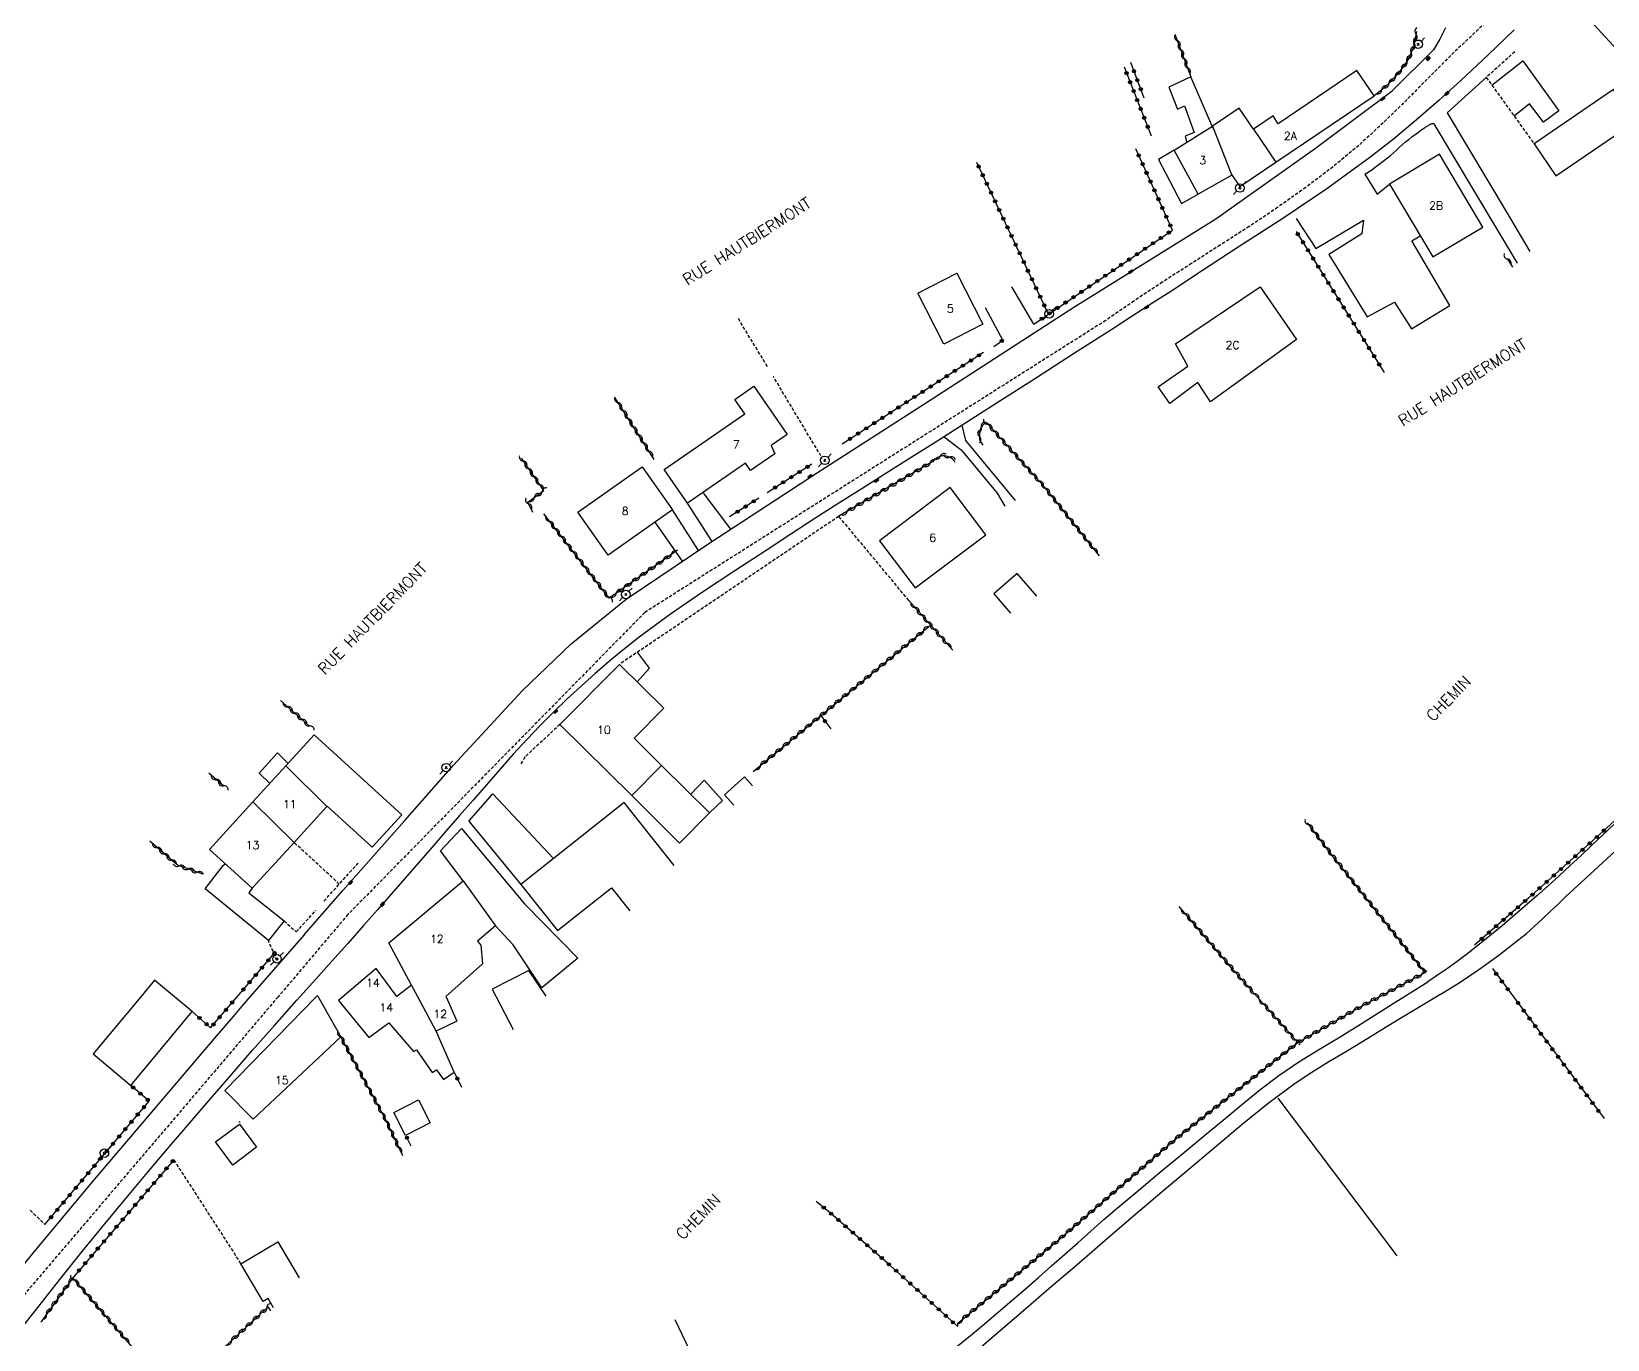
# Model space of a CAD drawing. Header units: millimetres. Extents: x 170000 to 171000, y 147000 to 147937.
# Drawn here: x 170343.7 to 170589.9, y 147117.5 to 147321.9 of the extents above; entities that cross this region are included whole.
import ezdxf
from ezdxf.enums import TextEntityAlignment as Align

# ---------------------------------------------------------------- set-up
doc = ezdxf.new("R2010")
doc.units = ezdxf.units.MM
doc.linetypes.add('DASHED', pattern=[0.75, 0.5, -0.25])
doc.layers.get('0').update_dxf_attribs({"linetype": 'CONTINUOUS'})
for name, color, linetype in [('w0001', 6, 'DASHED'), ('w0008', 7, 'CONTINUOUS'), ('w0014', 7, 'CONTINUOUS'), ('W0017', 7, 'CONTINUOUS'), ('W0071', 7, 'CONTINUOUS'), ('W0101', 7, 'CONTINUOUS'), ('W0104', 1, 'CONTINUOUS'), ('w0112', 1, 'DASHED'), ('w0310', 3, 'CONTINUOUS'), ('w0323', 7, 'CONTINUOUS'), ('W0330', 7, 'CONTINUOUS'), ('W0401', 7, 'CONTINUOUS'), ('W0473', 7, 'CONTINUOUS'), ('w0989', 7, 'CONTINUOUS'), ('w0991', 7, 'CONTINUOUS'), ('w1102', 7, 'CONTINUOUS')]:
    doc.layers.add(name, color=color, linetype=linetype)
doc.styles.get("Standard").update_dxf_attribs({"font": 'romans.shx', "width": 0.85})

# ---------------------------------------------------------------- blocks, each defined once
blk = doc.blocks.new('T401')
for p, q in [((-0.3, 0.3), (0, 0.3)), ((-0.3, -0.25), (-0.3, 0.3)), ((-0.3, 0.15), (0, 0.15)), ((-0.3, 0), (0, 0)), ((0, 0.3), (0, -0.25)), ((-0.3, -0.15), (0, -0.15)), ((-0.3, -0.25), (-0.3, -0.3)), ((-0.3, -0.3), (0, -0.3)), ((0, -0.3), (0, -0.25))]:
    blk.add_line(p, q)
blk = doc.blocks.new('T473')
for p, q in [((-0.166667, 0.166667), (0.166667, -0.166667)), ((-0.166667, -0.166667), (0.166667, 0.166667)), ((0.500001, 0.500001), (1.000002, 1.000002)), ((-1.000002, -1.000002), (-0.500001, -0.500001))]:
    blk.add_line(p, q)
blk.add_ellipse((0, 0), major_axis=(0.471405, 0.471405), ratio=1, start_param=5.4977871438, end_param=11.780972451)
blk = doc.blocks.new('t323o')
at = {"color": 0, "linetype": 'Continuous'}
for radius in [0.25, 0.15]:
    blk.add_circle((0, 0), radius, dxfattribs=at)
blk = doc.blocks.new('t310o')
at = {"color": 0, "linetype": 'Continuous'}
for centre, start, end in [((-0.5, 0.38), 216.8699, 323.1304), ((0.5, -0.37), 36.8699, 143.1303)]:
    blk.add_arc(centre, 0.625, start, end, dxfattribs=at)

msp = doc.modelspace()

# ---------------------------------------------------------------- linework, layer by layer
at = {"layer": 'w0001'}
for points in [[(170577.81, 147328.79), (170573.65, 147325.62), (170569.69, 147322.2), (170565.9, 147318.62), (170562.21, 147314.93), (170558.55, 147311.23), (170554.84, 147307.59), (170551.01, 147304.06), (170547, 147300.72), (170542.72, 147297.48), (170538.34, 147294.38), (170533.89, 147291.39), (170529.38, 147288.48), (170524.87, 147285.6), (170520.37, 147282.7), (170515.89, 147279.74), (170511.48, 147276.7), (170439.48, 147231.07), (170393.1, 147183.86), (170382.19, 147171)], [(170382.19, 147171), (170339.62, 147121.04), (170330.58, 147109.36), (170321.13, 147096.54), (170305.92, 147074.82), (170287.5, 147046.83), (170257.72, 147000)]]:
    msp.add_lwpolyline(points, dxfattribs=at)
at = {"layer": 'w0008'}
for points in [[(170575.27, 147322.14), (170571.19, 147318.15), (170567.02, 147314.25), (170563.54, 147311.12), (170560.01, 147308.04), (170556.41, 147305.05), (170552.73, 147302.16), (170546.01, 147297.29), (170539.13, 147292.65), (170532.17, 147288.13), (170525.24, 147283.6), (170522.05, 147281.5), (170518.84, 147279.43), (170515.63, 147277.36), (170512.42, 147275.3), (170506.46, 147271.47), (170500.5, 147267.65), (170494.53, 147263.84), (170488.57, 147260.03), (170484.82, 147257.64), (170481.06, 147255.26), (170477.3, 147252.89), (170473.54, 147250.51), (170469.78, 147248.13), (170466.03, 147245.74), (170462.3, 147243.32), (170458.58, 147240.88), (170453.53, 147237.56), (170448.49, 147234.22), (170443.5, 147230.8), (170438.62, 147227.23), (170436.28, 147225.39), (170433.99, 147223.5), (170431.74, 147221.55), (170429.52, 147219.56), (170427.36, 147217.55), (170425.23, 147215.49), (170423.15, 147213.4), (170421.1, 147211.27), (170418.94, 147208.93), (170416.84, 147206.55), (170414.76, 147204.15), (170412.68, 147201.76), (170410.53, 147199.32), (170408.39, 147196.87), (170406.26, 147194.41), (170404.12, 147191.96), (170401.99, 147189.5), (170399.85, 147187.05), (170397.71, 147184.6), (170395.56, 147182.16), (170393.08, 147179.36), (170390.6, 147176.57), (170388.11, 147173.78), (170385.61, 147171)], [(170564.53, 147322.41), (170563.67, 147320.65), (170562.67, 147318.97)], [(170386.25, 147180.67), (170392.32, 147187.6), (170402.01, 147198.57), (170409.62, 147207.22), (170420.34, 147218.83), (170427.98, 147226.16), (170436.55, 147233.14), (170449.65, 147241.94), (170466.31, 147252.84), (170483.49, 147263.9), (170506.5, 147278.79), (170528.68, 147292.57), (170544.26, 147303.65), (170556.24, 147312.58), (170562.67, 147318.97)], [(170386.25, 147180.67), (170377.79, 147171)], [(170377.79, 147171), (170376.47, 147169.47), (170375.16, 147167.95), (170373.85, 147166.42), (170372.54, 147164.88), (170362.99, 147153.68), (170353.45, 147142.46), (170344.03, 147131.15), (170334.78, 147119.69)], [(170358.69, 147139.82), (170361.81, 147143.54), (170364.94, 147147.26), (170368.09, 147150.96), (170371.25, 147154.64), (170374.7, 147158.62), (170378.16, 147162.59), (170381.64, 147166.54), (170385.14, 147170.48)], [(170385.61, 147171), (170385.14, 147170.48)], [(170293.3, 147050), (170297.57, 147056.7), (170301.89, 147063.36), (170306.28, 147069.98), (170310.72, 147076.56), (170314.48, 147082.04), (170318.29, 147087.48), (170322.15, 147092.89), (170326.06, 147098.26), (170330.62, 147104.37), (170335.25, 147110.43), (170339.93, 147116.45), (170344.64, 147122.45), (170348.11, 147126.82), (170351.61, 147131.18), (170355.14, 147135.51), (170358.69, 147139.82)]]:
    msp.add_lwpolyline(points, dxfattribs=at)
at = {"layer": 'w0014'}
for points in [[(170564.81, 147309.14), (170570.93, 147314.68)], [(170551.97, 147299.55), (170552.87, 147300.16), (170553.75, 147300.79), (170554.62, 147301.44), (170555.48, 147302.11), (170555.97, 147302.5), (170556.45, 147302.92), (170556.92, 147303.33), (170557.39, 147303.76), (170557.85, 147304.18), (170558.33, 147304.6), (170558.81, 147305), (170559.3, 147305.39), (170559.97, 147305.89), (170560.64, 147306.37), (170561.33, 147306.83), (170562.03, 147307.27)]]:
    msp.add_lwpolyline(points, dxfattribs=at)
at = {"layer": 'W0017'}
for points in [[(170562.03, 147307.27), (170562.11, 147307.32), (170562.19, 147307.37), (170562.27, 147307.41), (170562.36, 147307.44), (170562.45, 147307.46), (170562.54, 147307.46), (170562.63, 147307.46), (170562.72, 147307.44)], [(170562.72, 147307.44), (170572.1, 147291.76), (170575.73, 147285.66)], [(170564.81, 147309.14), (170574.2, 147293.46), (170577.75, 147287.47)], [(170551.97, 147299.55), (170553.86, 147296.42), (170555.79, 147298.01)], [(170541.25, 147292.62), (170544.28, 147287.97), (170551.77, 147292.35), (170551.46, 147290.22), (170546.33, 147287.03), (170552.32, 147277.25), (170556.6, 147279.55), (170559.23, 147275.4), (170565.24, 147279.04), (170559.28, 147289.16), (170560.61, 147289.92)], [(170500.23, 147276.14), (170496.81, 147281.98)], [(170495.42, 147273.61), (170492.69, 147278.69)], [(170497.39, 147248.59), (170489.64, 147257.92), (170489.04, 147260.33)], [(170486.23, 147258.53), (170488.91, 147256.48), (170494.51, 147249.7), (170495.72, 147247.66)], [(170449.98, 147242.16), (170446.15, 147248.15)], [(170452.91, 147244.08), (170448.59, 147249.84)], [(170445.39, 147239.08), (170441.08, 147245.2)], [(170447.88, 147240.76), (170443.81, 147247.13)]]:
    msp.add_lwpolyline(points, dxfattribs=at)
at = {"layer": 'W0071'}
for points in [[(170590.86, 147197.94), (170589.15, 147196.34), (170587.44, 147194.73), (170585.74, 147193.11), (170584.03, 147191.51), (170582.31, 147189.91), (170580.58, 147188.33), (170578.82, 147186.76), (170576.13, 147184.42), (170573.41, 147182.11), (170570.66, 147179.84), (170567.85, 147177.64), (170566.36, 147176.52), (170564.86, 147175.43), (170563.33, 147174.37), (170561.78, 147173.34)], [(170563.7, 147171.34), (170566.84, 147173.3), (170569.9, 147175.36), (170572.9, 147177.52), (170575.82, 147179.78), (170577.13, 147180.87), (170578.41, 147181.99), (170579.66, 147183.14), (170580.9, 147184.31), (170582.13, 147185.48), (170583.35, 147186.66), (170584.58, 147187.83), (170585.83, 147188.99), (170587.13, 147190.18), (170588.43, 147191.36), (170589.73, 147192.55), (170591.03, 147193.73)], [(170558.06, 147171), (170561.78, 147173.34)], [(170563.7, 147171.34), (170563.14, 147171)], [(170488.18, 147116.3), (170490.36, 147118.09), (170492.53, 147119.89), (170494.68, 147121.71), (170496.83, 147123.54), (170498.9, 147125.32), (170500.96, 147127.13), (170503.01, 147128.94), (170505.05, 147130.75), (170507.1, 147132.57), (170509.15, 147134.38), (170511.2, 147136.18), (170513.28, 147137.96), (170516.68, 147140.84), (170520.1, 147143.7), (170523.53, 147146.54), (170526.97, 147149.36), (170529.82, 147151.74), (170532.67, 147154.12), (170535.55, 147156.47), (170538.52, 147158.7), (170541.65, 147160.82), (170544.85, 147162.82), (170548.08, 147164.77), (170551.29, 147166.74), (170552.98, 147167.81), (170554.67, 147168.87), (170556.37, 147169.94), (170558.06, 147171)], [(170563.14, 147171), (170560.29, 147169.28), (170557.44, 147167.56), (170554.6, 147165.83), (170551.77, 147164.09), (170549.07, 147162.47), (170546.35, 147160.86), (170543.66, 147159.2), (170541.05, 147157.44), (170536.86, 147154.31), (170532.8, 147151.03), (170528.8, 147147.67), (170524.8, 147144.32), (170520.31, 147140.55), (170515.84, 147136.74), (170511.39, 147132.91), (170506.95, 147129.09), (170502.61, 147125.36), (170498.28, 147121.63), (170493.96, 147117.9), (170489.64, 147114.15)]]:
    msp.add_lwpolyline(points, dxfattribs=at)
at = {"layer": 'W0101'}
for points in [[(170590.58, 147332.61), (170601.79, 147320.39), (170595.43, 147314.56), (170584.22, 147326.77)], [(170550.72, 147315.76), (170538.43, 147307.45), (170537.61, 147308.66), (170534.54, 147306.59)], [(170553.39, 147311.81), (170550.72, 147315.76)], [(170538.03, 147301.42), (170553.39, 147311.81)], [(170531.2, 147299.41), (170525.9, 147296.42), (170522.15, 147303.3), (170528.14, 147307.04)], [(170528.14, 147307.04), (170531.13, 147299.51)], [(170534.54, 147306.59), (170538.03, 147301.42)], [(170426.22, 147213.57), (170435.53, 147222.96)], [(170435.53, 147222.96), (170442.46, 147216.1), (170437.79, 147211.4), (170442.08, 147207.15)], [(170437.43, 147202.46), (170426.22, 147213.57)], [(170383.38, 147207.09), (170378.24, 147201.45)], [(170389.82, 147200.77), (170383.38, 147207.09)], [(170442.08, 147207.15), (170437.43, 147202.46)], [(170378.24, 147201.45), (170371.49, 147194.05), (170378.16, 147187.97), (170384.69, 147195.13)], [(170384.69, 147195.13), (170389.82, 147200.77)], [(170403.03, 147172.84), (170399.5, 147179.43), (170411.1, 147189.11)], [(170411.1, 147189.11), (170416.14, 147182.1)], [(170416.14, 147182.1), (170413.32, 147179.71), (170413.85, 147179.05), (170414.1, 147176.18), (170408.4, 147171.06), (170408.43, 147171)], [(170403.03, 147172.84), (170400.72, 147171.06), (170397.5, 147175.41), (170392.29, 147171)], [(170404.01, 147171), (170403.03, 147172.84)], [(170373.88, 147156.37), (170388.15, 147171)], [(170388.15, 147171), (170388.34, 147171.19)], [(170388.34, 147171.19), (170388.45, 147171)], [(170388.45, 147171), (170391.99, 147164.76)], [(170392.29, 147171), (170391.61, 147170.42), (170396.39, 147164.63), (170399.51, 147166.94), (170403.37, 147162.44), (170403.83, 147162.72), (170406.25, 147159.2), (170406.92, 147159.58), (170408.05, 147158.09), (170409.72, 147159.25), (170406.89, 147165.63)], [(170408.43, 147171), (170410.09, 147167.22), (170406.89, 147165.63)], [(170373.88, 147156.37), (170378.28, 147151.89), (170391.99, 147164.76)]]:
    msp.add_lwpolyline(points, dxfattribs=at)
for points in [[(170555.79, 147298.01), (170562.56, 147286.63), (170570.39, 147291.29), (170563.61, 147302.67), (170555.79, 147298.01)], [(170492.26, 147276.11), (170486.17, 147273.02), (170482.13, 147280.99), (170488.23, 147284.08), (170492.26, 147276.11)], [(170535.58, 147281.98), (170541.27, 147273.7), (170527.82, 147264), (170525.88, 147266.98), (170521.48, 147263.74), (170519.67, 147266.33), (170524.32, 147269.56), (170522.38, 147273.06), (170535.58, 147281.98)], [(170442.51, 147253.4), (170455.08, 147262.12), (170453.52, 147264.37), (170456.49, 147266.43), (170461.72, 147258.88), (170459.21, 147257.14), (170459.77, 147255.86), (170456, 147253.25), (170455.19, 147254.42), (170446.15, 147248.15), (170442.51, 147253.4)], [(170443.81, 147247.13), (170433.77, 147240.02), (170429.03, 147246.72), (170439.07, 147253.83), (170443.81, 147247.13)], [(170487.17, 147250.58), (170476.15, 147242.28), (170481.71, 147234.9), (170492.73, 147243.19), (170487.17, 147250.58)]]:
    msp.add_lwpolyline(points, close=True, dxfattribs=at)
at = {"layer": 'W0104'}
for points in [[(170571.79, 147313.49), (170576.62, 147317.25), (170582.26, 147309.47), (170579.86, 147307.7), (170577.66, 147310.53), (170575.28, 147308.63)], [(170528.27, 147306.72), (170524.78, 147314.78), (170521.34, 147313.18), (170522.71, 147309.74), (170523.77, 147310.22), (170525.31, 147306.05), (170523.87, 147305.5), (170524.13, 147304.53)], [(170534.54, 147306.59), (170532.33, 147309.87), (170528.14, 147307.04)], [(170522.15, 147303.3), (170519.72, 147301.83), (170523.32, 147294.98), (170525.9, 147296.42)], [(170531.13, 147299.51), (170532.41, 147297.62)], [(170532.41, 147297.62), (170538.03, 147301.42)], [(170497.64, 147237.16), (170493.98, 147233.96), (170496.61, 147230.96)], [(170500.74, 147233.62), (170497.64, 147237.16)], [(170438.27, 147220.25), (170440.21, 147222.38), (170438.36, 147224.87)], [(170401.5, 147199.45), (170387.81, 147211.94), (170383.38, 147207.09)], [(170383.75, 147207.49), (170382.09, 147209.14), (170379.22, 147205.96), (170380.88, 147204.34)], [(170442.08, 147207.15), (170449.57, 147199.73), (170444.92, 147195.04), (170437.43, 147202.46)], [(170449.57, 147199.73), (170451.63, 147201.7), (170448.76, 147204.85), (170446.64, 147202.64)], [(170456.31, 147203.96), (170455.07, 147205.36), (170451.93, 147202.59)], [(170411.98, 147198.47), (170415.74, 147202.71)], [(170425.23, 147192.64), (170415.74, 147202.71)], [(170444.08, 147191.51), (170436.26, 147201.38), (170420.1, 147188.57), (170425.83, 147181.35)], [(170451.93, 147202.59), (170453.37, 147200.97)], [(170389.82, 147200.77), (170389.86, 147200.8), (170396.89, 147194.39)], [(170396.89, 147194.39), (170401.5, 147199.45)], [(170411.98, 147198.47), (170420.1, 147188.57)], [(170410.82, 147197.29), (170407.54, 147193.81)], [(170410.82, 147197.29), (170420.71, 147185.53), (170429.01, 147177.03), (170423.38, 147172.39), (170418.94, 147179.15), (170416.14, 147182.1)], [(170411.1, 147189.11), (170407.54, 147193.81)], [(170378.16, 147187.97), (170377.6, 147187.27), (170383.13, 147182.86), (170380.68, 147179.78), (170370.79, 147187.9), (170373.62, 147191.51), (170373.95, 147191.81)], [(170425.83, 147181.35), (170434.26, 147188.04), (170437.12, 147184.43)], [(170424.06, 147171.13), (170421.37, 147175.14), (170415.64, 147172.19), (170416.26, 147171)], [(170366.01, 147171), (170362.89, 147173.6), (170360.73, 147171)], [(170360.73, 147171), (170353.29, 147162.07), (170359.18, 147157.16)], [(170359.18, 147157.16), (170368.78, 147168.69), (170366.01, 147171)], [(170416.26, 147171), (170418.92, 147165.9)], [(170381.5, 147122.41), (170380.64, 147123.86), (170379.87, 147123.4), (170376.38, 147129.29), (170382.17, 147132.71)], [(170382.17, 147132.71), (170385.49, 147127.1)], [(170444.18, 147120.58), (170448.22, 147112.08), (170438.03, 147107.24)]]:
    msp.add_lwpolyline(points, dxfattribs=at)
for points in [[(170590.81, 147312.78), (170578.39, 147304.31), (170581.8, 147299.32), (170594.21, 147307.79), (170590.81, 147312.78)], [(170402.08, 147149.34), (170400.25, 147152.94), (170404.12, 147154.91), (170405.95, 147151.3), (170402.08, 147149.34)], [(170376.17, 147151.09), (170378.84, 147147.49), (170375.11, 147144.72), (170372.43, 147148.32), (170376.17, 147151.09)], [(170376.17, 147151.53), (170376.19, 147151.37), (170376.17, 147151.53), (170376.17, 147151.53)]]:
    msp.add_lwpolyline(points, close=True, dxfattribs=at)
at = {"layer": 'w0112'}
for points in [[(170575.39, 147318.7), (170570.93, 147314.68), (170578.39, 147304.31)], [(170458.63, 147269.51), (170454.01, 147277.12)], [(170467, 147255.52), (170459.56, 147267.92)], [(170469.79, 147246.09), (170435.53, 147222.96)], [(170480.71, 147232.95), (170469.79, 147246.09)], [(170426.22, 147213.57), (170420.76, 147208.49), (170420.05, 147207.28)], [(170391.75, 147188.62), (170384.69, 147195.13)], [(170389.36, 147185.96), (170394.71, 147191.91)], [(170383.13, 147182.86), (170385.02, 147181.14), (170388.1, 147184.52)], [(170382.01, 147176.7), (170380.68, 147179.78)], [(170365.9, 147145.51), (170376.38, 147129.29)], [(170343.46, 147137.64), (170345.77, 147135.42)]]:
    msp.add_lwpolyline(points, dxfattribs=at)
at = {"layer": 'w0310'}
for points in [[(170560, 147321.88), (170559.89, 147321.01), (170559.72, 147320.15), (170559.48, 147319.3), (170559.15, 147318.46), (170558.76, 147317.64), (170558.3, 147316.86), (170557.78, 147316.12), (170556.81, 147314.92), (170555.75, 147313.79), (170554.61, 147312.75), (170553.39, 147311.81)], [(170522.28, 147321.46), (170524.78, 147314.78)], [(170574.17, 147286.4), (170575, 147285.01)], [(170440.95, 147254.99), (170434.82, 147264.65)], [(170492.92, 147260.75), (170492.65, 147260.6), (170492.41, 147260.42), (170492.19, 147260.21), (170492.01, 147259.96), (170491.93, 147259.79), (170491.88, 147259.59), (170491.84, 147259.4), (170491.81, 147259.21), (170491.78, 147259.03), (170491.75, 147258.86), (170491.74, 147258.68), (170491.74, 147258.5), (170491.75, 147258.33), (170491.78, 147258.16), (170491.83, 147257.99), (170491.89, 147257.82), (170491.97, 147257.66), (170492.06, 147257.5), (170492.17, 147257.35), (170492.29, 147257.22)], [(170510.49, 147239.9), (170502.08, 147250.48), (170492.85, 147260.75)], [(170422.01, 147246.7), (170421.22, 147248.29), (170423.7, 147250.11), (170420.2, 147255.16)], [(170487.98, 147254.52), (170487.83, 147254.72), (170487.66, 147254.9), (170487.47, 147255.07), (170487.27, 147255.22), (170487.15, 147255.3), (170487.02, 147255.36), (170486.88, 147255.41), (170486.74, 147255.45), (170486.55, 147255.5), (170486.36, 147255.54), (170486.16, 147255.56), (170485.96, 147255.55), (170485.7, 147255.5), (170485.46, 147255.4), (170485.22, 147255.28), (170485, 147255.15), (170484.84, 147255.03), (170484.7, 147254.9), (170484.56, 147254.75), (170484.45, 147254.59)], [(170484.45, 147254.64), (170469.79, 147246.09)], [(170444.59, 147240.81), (170433.92, 147233.32), (170423.7, 147246.5)], [(170487.6, 147225.16), (170480.71, 147232.95)], [(170456.4, 147206.22), (170483.89, 147228.92)], [(170382.59, 147217.33), (170387.11, 147213.28)], [(170373.72, 147203.9), (170371.37, 147205.93)], [(170554.2, 147171), (170561.38, 147174.79), (170547.07, 147192.85), (170543.02, 147198.17)], [(170370.47, 147190.17), (170366.46, 147191.59), (170362.17, 147195.32)], [(170535.14, 147171), (170531.41, 147175.22), (170522.96, 147185.11)], [(170488.36, 147119.48), (170488.36, 147120.01), (170503.99, 147132.92), (170522.61, 147148.96), (170534.74, 147158.55), (170541.47, 147163.84), (170551.44, 147169.54), (170554.2, 147171)], [(170541.47, 147163.84), (170535.14, 147171)], [(170401.69, 147146.13), (170399.07, 147151.66), (170391.99, 147164.76)], [(170381.07, 147121.91), (170380.64, 147122.58), (170365.79, 147108.88), (170350.12, 147127.1), (170345.13, 147120.18)]]:
    msp.add_lwpolyline(points, dxfattribs=at)
at = {"layer": 'w0323'}
for points in [[(170517.47, 147311.44), (170515.4, 147316.99)], [(170514.35, 147316.31), (170518.59, 147305.57)], [(170500.23, 147276.14), (170521.9, 147290.8), (170516.16, 147303.52)], [(170502.53, 147277.69), (170491.34, 147301.37)], [(170541.25, 147290.6), (170554.99, 147268.56)], [(170494.01, 147272.65), (170495.42, 147273.61)], [(170470.29, 147257.4), (170492.41, 147271.73)], [(170465.58, 147254.26), (170458.58, 147249.78)], [(170457.29, 147248.95), (170452.71, 147245.99)], [(170613.09, 147219.34), (170600.45, 147207.15), (170589.14, 147196.83), (170577.56, 147186.46), (170569.09, 147179.08)], [(170466.98, 147214.95), (170468.53, 147212.88)], [(170375.79, 147171), (170381.65, 147177.85)], [(170571.87, 147175.41), (170575.16, 147171)], [(170368.78, 147168.69), (170371.66, 147166.17), (170375.79, 147171)], [(170575.16, 147171), (170589.32, 147151.99)], [(170409.72, 147159.25), (170410.84, 147156.86)], [(170345.77, 147135.42), (170362.04, 147154.72), (170359.18, 147157.16)], [(170402.98, 147147.64), (170402.21, 147149.24)], [(170365.9, 147145.51), (170350.12, 147127.1)], [(170488.36, 147119.48), (170477.86, 147128.98), (170468.51, 147137.18), (170466.26, 147139.01)]]:
    msp.add_lwpolyline(points, dxfattribs=at)
at = {"layer": 'W0330'}
msp.add_lwpolyline([(170556.99, 147130.55), (170538.4, 147155.19)], dxfattribs=at)
at = {"layer": 'w1102'}
for points in [[(170384.69, 147195.13), (170378.24, 147201.45)], [(170406.89, 147165.63), (170404.01, 147171)]]:
    msp.add_lwpolyline(points, dxfattribs=at)

# ---------------------------------------------------------------- block references
at = {"layer": 'w0310'}
for p, rotation in [((170559.94, 147321.45), 262.6021155720993), ((170522.68, 147320.4), 290.5019631219137), ((170523.21, 147318.99), 290.5019631219137), ((170559.19, 147318.56), 248.7069992331114), ((170559.67, 147319.98), 253.9492523387894), ((170523.73, 147317.59), 290.5019631219137), ((170524.26, 147316.18), 290.5019631219137), ((170557.67, 147315.98), 231.0388663909647), ((170558.51, 147317.22), 239.7290801297229), ((170555.69, 147313.73), 222.2712738152705), ((170556.72, 147314.82), 226.6550702257248), ((170554.58, 147312.73), 217.8874771640567), ((170574.24, 147286.3), 300.7426195952042), ((170435.32, 147263.86), 122.404855974241), ((170436.13, 147262.59), 122.404855974241), ((170436.93, 147261.33), 122.404855974241), ((170437.73, 147260.06), 122.404855974241), ((170492.05, 147260.02), 233.608273378553), ((170493.06, 147260.51), 131.9638704698301), ((170494.07, 147259.39), 131.9638704698301), ((170438.54, 147258.79), 122.404855974241), ((170439.34, 147257.53), 122.404855974241), ((170491.74, 147258.57), 270.0503578451104), ((170495.07, 147258.28), 131.9638704698301), ((170496.07, 147257.16), 131.9638704698301), ((170420.48, 147254.75), 124.7544817481336), ((170440.15, 147256.26), 122.404855974241), ((170484.04, 147254.41), 210.2625679669507), ((170485.63, 147255.47), 200.4297972850351), ((170487.09, 147255.33), 155.0794209656379), ((170497.07, 147256.04), 131.9638704698301), ((170498.08, 147254.93), 131.9638704698301), ((170421.34, 147253.52), 124.7544817481336), ((170422.19, 147252.29), 124.7544817481336), ((170480.16, 147252.14), 210.2625679669507), ((170481.45, 147252.9), 210.2625679669507), ((170482.75, 147253.65), 210.2625679669507), ((170499.08, 147253.81), 131.9638704698301), ((170500.08, 147252.7), 131.9638704698301), ((170423.05, 147251.06), 124.7544817481336), ((170423.42, 147249.91), 36.30448241351749), ((170476.27, 147249.87), 210.2625679669507), ((170477.57, 147250.63), 210.2625679669507), ((170478.86, 147251.38), 210.2625679669507), ((170501.09, 147251.58), 131.9638704698301), ((170502.09, 147250.47), 128.4950230017419), ((170503.02, 147249.29), 128.4950230017419), ((170421.35, 147248.04), 116.2001414973876), ((170422.21, 147249.02), 36.30448241351749), ((170472.38, 147247.6), 210.2625679669507), ((170473.68, 147248.36), 210.2625679669507), ((170474.97, 147249.12), 210.2625679669507), ((170503.96, 147248.12), 128.4950230017419), ((170504.89, 147246.94), 128.4950230017419), ((170424.62, 147245.31), 127.7911415368432), ((170471.09, 147246.85), 210.2625679669507), ((170505.82, 147245.77), 128.4950230017419), ((170506.76, 147244.6), 128.4950230017419), ((170425.54, 147244.13), 127.7911415368432), ((170426.46, 147242.94), 127.7911415368432), ((170427.38, 147241.76), 127.7911415368432), ((170507.69, 147243.42), 128.4950230017419), ((170508.62, 147242.25), 128.4950230017419), ((170428.3, 147240.57), 127.7911415368432), ((170429.22, 147239.38), 127.7911415368432), ((170443.6, 147240.11), 215.0466569540972), ((170509.56, 147241.08), 128.4950230017419), ((170430.14, 147238.2), 127.7911415368432), ((170431.06, 147237.01), 127.7911415368432), ((170439.92, 147237.53), 215.0466569540972), ((170441.15, 147238.39), 215.0466569540972), ((170442.37, 147239.25), 215.0466569540972), ((170431.98, 147235.83), 127.7911415368432), ((170432.89, 147234.64), 127.7911415368432), ((170436.23, 147234.94), 215.0466569540972), ((170437.46, 147235.81), 215.0466569540972), ((170438.69, 147236.67), 215.0466569540972), ((170433.81, 147233.46), 127.7911415368432), ((170435.01, 147234.08), 215.0466569540972), ((170481.71, 147231.83), 131.4927103429901), ((170482.7, 147230.7), 131.4927103429901), ((170483.7, 147229.58), 131.4927103429901), ((170481.85, 147227.23), 39.54608160023897), ((170483, 147228.18), 39.54608160023897), ((170484.69, 147228.46), 131.4927103429901), ((170485.68, 147227.33), 131.4927103429901), ((170479.53, 147225.32), 39.54608160023897), ((170480.69, 147226.27), 39.54608160023897), ((170486.68, 147226.21), 131.4927103429901), ((170476.06, 147222.45), 39.54608160023897), ((170477.22, 147223.41), 39.54608160023897), ((170478.38, 147224.36), 39.54608160023897), ((170473.75, 147220.54), 39.54608160023897), ((170474.91, 147221.5), 39.54608160023897), ((170470.28, 147217.68), 39.54608160023897), ((170471.44, 147218.63), 39.54608160023897), ((170472.59, 147219.59), 39.54608160023897), ((170383.71, 147216.33), 318.1428694655671), ((170384.82, 147215.33), 318.1428694655671), ((170466.81, 147214.81), 39.54608160023897), ((170467.97, 147215.77), 39.54608160023897), ((170469.12, 147216.72), 39.54608160023897), ((170385.94, 147214.33), 318.1428694655671), ((170387.06, 147213.33), 318.1428694655671), ((170464.5, 147212.9), 39.54608160023897), ((170465.65, 147213.86), 39.54608160023897), ((170461.03, 147210.04), 39.54608160023897), ((170462.18, 147210.99), 39.54608160023897), ((170463.34, 147211.95), 39.54608160023897), ((170458.71, 147208.13), 39.54608160023897), ((170459.87, 147209.08), 39.54608160023897), ((170372.5, 147204.95), 139.1474628268136), ((170457.56, 147207.17), 39.54608160023897), ((170373.64, 147203.97), 139.1474628268136), ((170543.23, 147197.9), 127.3210371361243), ((170544.13, 147196.7), 127.3210371361243), ((170545.04, 147195.51), 127.3210371361243), ((170363.3, 147194.34), 138.9405170180872), ((170364.43, 147193.35), 138.9405170180872), ((170545.95, 147194.32), 127.3210371361243), ((170546.86, 147193.13), 127.3210371361243), ((170365.56, 147192.36), 138.9405170180872), ((170366.75, 147191.48), 160.5976616902331), ((170368.17, 147190.98), 160.5976616902331), ((170369.58, 147190.49), 160.5976616902331), ((170547.79, 147191.95), 128.3756841394047), ((170548.72, 147190.77), 128.3756841394047), ((170549.65, 147189.59), 128.3756841394047), ((170550.58, 147188.42), 128.3756841394047), ((170551.51, 147187.24), 128.3756841394047), ((170552.45, 147186.07), 128.3756841394047), ((170523.94, 147183.97), 130.483320600835), ((170524.91, 147182.83), 130.483320600835), ((170553.38, 147184.89), 128.3756841394047), ((170554.31, 147183.71), 128.3756841394047), ((170525.89, 147181.69), 130.483320600835), ((170526.86, 147180.55), 130.483320600835), ((170555.24, 147182.54), 128.3756841394047), ((170556.17, 147181.36), 128.3756841394047), ((170527.83, 147179.41), 130.483320600835), ((170528.81, 147178.27), 130.483320600835), ((170557.1, 147180.19), 128.3756841394047), ((170558.03, 147179.01), 128.3756841394047), ((170558.96, 147177.83), 128.3756841394047), ((170529.78, 147177.13), 130.483320600835), ((170530.75, 147175.99), 130.483320600835), ((170559.89, 147176.66), 128.3756841394047), ((170560.83, 147175.48), 128.3756841394047), ((170531.74, 147174.85), 131.4992077014693), ((170532.73, 147173.73), 131.4992077014693), ((170558.18, 147173.1), 27.83041671914587), ((170559.51, 147173.8), 27.83041671914587), ((170560.83, 147174.5), 27.83041671914587), ((170533.72, 147172.6), 131.4992077014693), ((170534.72, 147171.48), 131.4992077014693), ((170554.19, 147170.99), 27.83041671931434), ((170555.53, 147171.7), 27.83041671914587), ((170556.85, 147172.4), 27.83041671914587), ((170536.14, 147169.88), 131.4992077014972), ((170537.13, 147168.75), 131.4992077014972), ((170550.23, 147168.85), 29.77611365103588), ((170551.53, 147169.59), 27.83041671931434), ((170552.86, 147170.29), 27.83041671931434), ((170538.12, 147167.63), 131.4992077014972), ((170539.12, 147166.51), 131.4992077014972), ((170545.02, 147165.87), 29.77611365103588), ((170546.32, 147166.62), 29.77611365103588), ((170547.63, 147167.36), 29.77611365103588), ((170548.93, 147168.11), 29.77611365103588), ((170392, 147164.75), 118.381246334396), ((170392.71, 147163.43), 118.381246334396), ((170540.11, 147165.38), 131.4992077014972), ((170541.15, 147163.59), 38.18564616619675), ((170541.11, 147164.26), 131.4992077014972), ((170542.42, 147164.38), 29.77611365103588), ((170543.72, 147165.13), 29.77611365103588), ((170393.42, 147162.11), 118.381246334396), ((170394.14, 147160.79), 118.381246334396), ((170537.61, 147160.81), 38.18564616619675), ((170538.79, 147161.73), 38.18564616619675), ((170539.97, 147162.66), 38.18564616619675), ((170394.85, 147159.47), 118.381246334396), ((170395.56, 147158.15), 118.381246334396), ((170535.26, 147158.95), 38.18564616619675), ((170536.43, 147159.88), 38.18564616619675), ((170396.28, 147156.83), 118.381246334396), ((170531.72, 147156.16), 38.30946968293574), ((170532.9, 147157.09), 38.30946968293574), ((170534.08, 147158.02), 38.30946968293574), ((170396.99, 147155.51), 118.381246334396), ((170397.7, 147154.19), 118.381246334396), ((170528.19, 147153.37), 38.30946968293574), ((170529.37, 147154.3), 38.30946968293574), ((170530.55, 147155.23), 38.30946968293574), ((170398.41, 147152.87), 118.381246334396), ((170399.12, 147151.55), 115.3925387333986), ((170525.84, 147151.51), 38.30946968293574), ((170527.02, 147152.44), 38.30946968293574), ((170399.77, 147150.19), 115.3925387333986), ((170400.41, 147148.84), 115.3925387333986), ((170522.32, 147148.71), 40.75438891430743), ((170523.48, 147149.65), 38.30946968293574), ((170524.66, 147150.58), 38.30946968293574), ((170401.05, 147147.48), 115.3925387333986), ((170520.05, 147146.75), 40.75438891430743), ((170521.18, 147147.73), 40.75438891430743), ((170516.64, 147143.81), 40.75438891430743), ((170517.77, 147144.79), 40.75438891430743), ((170518.91, 147145.77), 40.75438891430743), ((170514.36, 147141.86), 40.75438891430743), ((170515.5, 147142.84), 40.75438891430743), ((170510.96, 147138.92), 40.75438891430743), ((170512.09, 147139.9), 40.75438891430743), ((170513.23, 147140.88), 40.75438891430743), ((170508.68, 147136.96), 40.75438891430743), ((170509.82, 147137.94), 40.75438891430743), ((170505.27, 147134.02), 40.75438891430743), ((170506.41, 147135), 40.75438891430743), ((170507.55, 147135.98), 40.75438891430743), ((170501.83, 147131.13), 39.55011323495065), ((170502.98, 147132.08), 39.55011323495065), ((170504.14, 147133.04), 40.75438891430743), ((170499.51, 147129.22), 39.55011323495065), ((170500.67, 147130.17), 39.55011323495065), ((170349.52, 147126.26), 234.201252392582), ((170350.42, 147126.75), 130.7011130058149), ((170496.04, 147126.35), 39.55011323495065), ((170497.2, 147127.31), 39.55011323495065), ((170498.36, 147128.26), 39.55011323495065), ((170347.76, 147123.83), 234.201252392582), ((170348.64, 147125.05), 234.201252392582), ((170351.4, 147125.62), 130.7011130058149), ((170352.38, 147124.48), 130.7011130058149), ((170493.73, 147124.44), 39.55011323495065), ((170494.89, 147125.4), 39.55011323495065), ((170346.01, 147121.4), 234.201252392582), ((170346.88, 147122.62), 234.201252392582), ((170353.36, 147123.34), 130.7011130058149), ((170354.34, 147122.2), 130.7011130058149), ((170379.34, 147121.38), 222.6763795557984), ((170380.45, 147122.39), 222.6763795557984), ((170490.26, 147121.58), 39.55011323495065), ((170491.42, 147122.53), 39.55011323495065), ((170492.57, 147123.49), 39.55011323495065), ((170355.32, 147121.07), 130.7011130058149), ((170356.29, 147119.93), 130.7011130058149), ((170357.27, 147118.79), 130.7011130058149), ((170377.14, 147119.34), 222.6763795557984), ((170378.24, 147120.36), 222.6763795557984), ((170489.1, 147120.62), 39.55011323495065), ((170358.25, 147117.65), 130.7011130058149), ((170374.93, 147117.31), 222.6763795557984), ((170376.04, 147118.33), 222.6763795557984)]:
    msp.add_blockref('t310o', p, dxfattribs=dict(at, rotation=rotation))
at = {"layer": 'w0323'}
for p, rotation in [((170514.73, 147315.34), 291.5219637619188), ((170515.29, 147313.94), 291.5219637619188), ((170515.9, 147315.65), 110.5059128128862), ((170516.42, 147314.25), 110.5059128128862), ((170515.84, 147312.55), 291.5219637619188), ((170516.95, 147312.84), 110.5059128128862), ((170516.39, 147311.15), 291.5219637619188), ((170516.94, 147309.76), 291.5219637619188), ((170517.49, 147308.36), 291.5219637619188), ((170518.04, 147306.97), 291.5219637619188), ((170516.62, 147302.5), 114.2892861828225), ((170491.63, 147300.75), 115.2987256805797), ((170492.27, 147299.39), 115.2987256805797), ((170517.24, 147301.13), 114.2892861828225), ((170517.86, 147299.76), 114.2892861828225), ((170492.91, 147298.04), 115.2987256805797), ((170493.56, 147296.68), 115.2987256805797), ((170518.47, 147298.4), 114.2892861828225), ((170519.09, 147297.03), 114.2892861828225), ((170494.2, 147295.32), 115.2987256805797), ((170519.71, 147295.66), 114.2892861828225), ((170520.32, 147294.29), 114.2892861828225), ((170494.84, 147293.97), 115.2987256805797), ((170495.48, 147292.61), 115.2987256805797), ((170520.94, 147292.93), 114.2892861828225), ((170496.12, 147291.25), 115.2987256805797), ((170496.76, 147289.9), 115.2987256805797), ((170520.1, 147289.59), 34.08933545025135), ((170521.35, 147290.43), 34.08933545025135), ((170521.56, 147291.56), 114.2892861828225), ((170541.5, 147290.2), 301.9526926922101), ((170497.4, 147288.54), 115.2987256805797), ((170498.04, 147287.19), 115.2987256805797), ((170516.38, 147287.06), 34.08933545025135), ((170517.62, 147287.91), 34.08933545025135), ((170518.86, 147288.75), 34.08933545025135), ((170542.29, 147288.92), 301.9526926922101), ((170543.08, 147287.65), 301.9526926922101), ((170498.68, 147285.83), 115.2987256805797), ((170499.32, 147284.47), 115.2987256805797), ((170512.65, 147284.54), 34.08933545025135), ((170513.89, 147285.38), 34.08933545025135), ((170515.13, 147286.22), 34.08933545025135), ((170543.88, 147286.38), 301.9526926922101), ((170544.67, 147285.11), 301.9526926922101), ((170499.97, 147283.12), 115.2987256805797), ((170500.61, 147281.76), 115.2987256805797), ((170508.92, 147282.02), 34.08933545025135), ((170510.17, 147282.86), 34.08933545025135), ((170511.41, 147283.7), 34.08933545025135), ((170545.47, 147283.83), 301.9526926922101), ((170546.26, 147282.56), 301.9526926922101), ((170501.25, 147280.41), 115.2987256805797), ((170505.2, 147279.5), 34.08933545025135), ((170506.44, 147280.34), 34.08933545025135), ((170507.68, 147281.18), 34.08933545025135), ((170547.05, 147281.29), 301.9526926922101), ((170547.85, 147280.02), 301.9526926922101), ((170501.47, 147276.98), 34.08933545025135), ((170501.89, 147279.05), 115.2987256805797), ((170502.71, 147277.82), 34.08933545025135), ((170503.95, 147278.66), 34.08933545025135), ((170548.64, 147278.74), 301.9526926922101), ((170549.44, 147277.47), 301.9526926922101), ((170550.23, 147276.2), 301.9526926922101), ((170551.02, 147274.92), 301.9526926922101), ((170495.25, 147273.49), 34.15969751400019), ((170551.82, 147273.65), 301.9526926922101), ((170552.61, 147272.38), 301.9526926922101), ((170489.17, 147269.63), 32.94323823921265), ((170490.43, 147270.45), 32.94323823921265), ((170491.69, 147271.26), 32.94323823921265), ((170553.4, 147271.11), 301.9526926922101), ((170554.2, 147269.83), 301.9526926922101), ((170485.39, 147267.18), 32.94323823921265), ((170486.65, 147268), 32.94323823921265), ((170487.91, 147268.82), 32.94323823921265), ((170481.61, 147264.74), 32.94323823921265), ((170482.87, 147265.55), 32.94323823921265), ((170484.13, 147266.37), 32.94323823921265), ((170477.84, 147262.29), 32.94323823921265), ((170479.1, 147263.11), 32.94323823921265), ((170480.36, 147263.92), 32.94323823921265), ((170474.06, 147259.84), 32.94323823921265), ((170475.32, 147260.66), 32.94323823921265), ((170476.58, 147261.47), 32.94323823921265), ((170471.54, 147258.21), 32.94323823921265), ((170472.8, 147259.03), 32.94323823921265), ((170462.37, 147252.21), 212.5781436382934), ((170463.63, 147253.01), 212.5781436382934), ((170464.9, 147253.82), 212.5781436382934), ((170459.84, 147250.59), 212.5781436382934), ((170461.1, 147251.4), 212.5781436382934), ((170455.23, 147247.62), 212.8789854268163), ((170456.49, 147248.43), 212.8789854268163), ((170453.97, 147246.81), 212.8789854268163), ((170467.63, 147214.08), 306.9861357167281), ((170588.19, 147195.97), 221.8347921125077), ((170589.3, 147196.98), 222.3883183254619), ((170585.95, 147193.97), 221.8347921125077), ((170587.07, 147194.97), 221.8347921125077), ((170582.6, 147190.97), 221.8347921125077), ((170583.72, 147191.97), 221.8347921125077), ((170584.83, 147192.97), 221.8347921125077), ((170580.36, 147188.97), 221.8347921125077), ((170581.48, 147189.97), 221.8347921125077), ((170577, 147185.98), 221.0767647839751), ((170578.13, 147186.97), 221.8347921125077), ((170579.25, 147187.97), 221.8347921125077), ((170574.74, 147184), 221.0767647839751), ((170575.87, 147184.99), 221.0767647839751), ((170571.35, 147181.05), 221.0767647839751), ((170572.48, 147182.03), 221.0767647839751), ((170573.61, 147183.02), 221.0767647839751), ((170570.22, 147180.06), 221.0767647839751), ((170380.66, 147176.7), 49.48195196074929), ((170381.64, 147177.84), 49.48195196074929), ((170378.71, 147174.42), 49.48195196074929), ((170379.69, 147175.56), 49.48195196074929), ((170572.47, 147174.61), 306.6897234926505), ((170376.76, 147172.14), 49.48195196074929), ((170377.74, 147173.28), 49.48195196074929), ((170573.36, 147173.41), 306.6897234926505), ((170574.26, 147172.2), 306.6897234926505), ((170374.05, 147168.96), 49.48195196089779), ((170375.02, 147170.1), 49.48195196089779), ((170575.88, 147170.03), 306.6897234925468), ((170576.77, 147168.83), 306.6897234925468), ((170369.91, 147167.7), 318.814067797703), ((170371.04, 147166.72), 318.814067797703), ((170372.1, 147166.68), 49.48195196089779), ((170373.07, 147167.82), 49.48195196089779), ((170577.67, 147167.63), 306.6897234925468), ((170578.57, 147166.42), 306.6897234925468), ((170579.46, 147165.22), 306.6897234925468), ((170580.36, 147164.02), 306.6897234925468), ((170581.25, 147162.81), 306.6897234925468), ((170582.15, 147161.61), 306.6897234925468), ((170583.05, 147160.41), 306.6897234925468), ((170583.94, 147159.21), 306.6897234925468), ((170359.56, 147156.84), 139.4412408766862), ((170410.2, 147158.22), 295.023504041345), ((170584.84, 147158), 306.6897234925468), ((170585.74, 147156.8), 306.6897234925468), ((170360.7, 147155.86), 139.4412408766862), ((170361.24, 147153.77), 49.88027678573398), ((170361.84, 147154.89), 139.4412408766862), ((170586.63, 147155.6), 306.6897234925468), ((170587.53, 147154.4), 306.6897234925468), ((170359.3, 147151.48), 49.88027678573398), ((170360.27, 147152.62), 49.88027678573398), ((170588.42, 147153.19), 306.6897234925468), ((170357.37, 147149.18), 49.88027678573398), ((170358.34, 147150.33), 49.88027678573398), ((170402.33, 147148.99), 115.6797240171259), ((170355.44, 147146.89), 49.88027678573398), ((170356.4, 147148.03), 49.88027678573398), ((170353.5, 147144.59), 49.88027678573398), ((170354.47, 147145.74), 49.88027678573398), ((170364.77, 147144.19), 229.3921057627259), ((170365.74, 147145.32), 229.3921057627259), ((170351.57, 147142.3), 49.88027678573398), ((170352.54, 147143.45), 49.88027678573398), ((170362.81, 147141.91), 229.3921057627259), ((170363.79, 147143.05), 229.3921057627259), ((170349.64, 147140.01), 49.88027678573398), ((170350.61, 147141.15), 49.88027678573398), ((170360.86, 147139.63), 229.3921057627259), ((170361.84, 147140.77), 229.3921057627259), ((170346.74, 147136.56), 49.88027678573398), ((170347.71, 147137.71), 49.88027678573398), ((170348.67, 147138.86), 49.88027678573398), ((170358.91, 147137.35), 229.3921057627259), ((170359.88, 147138.49), 229.3921057627259), ((170467.43, 147138.06), 140.8615434780012), ((170468.59, 147137.11), 138.7812896061819), ((170356.96, 147135.08), 229.3921057627259), ((170357.93, 147136.21), 229.3921057627259), ((170469.72, 147136.12), 138.7812896061819), ((170470.84, 147135.13), 138.7812896061819), ((170471.97, 147134.15), 138.7812896061819), ((170354.03, 147131.66), 229.3921057627259), ((170355, 147132.8), 229.3921057627259), ((170355.98, 147133.94), 229.3921057627259), ((170473.1, 147133.16), 138.7812896061819), ((170474.23, 147132.17), 138.7812896061819), ((170352.07, 147129.38), 229.3921057627259), ((170353.05, 147130.52), 229.3921057627259), ((170475.36, 147131.18), 138.7812896061819), ((170476.49, 147130.19), 138.7812896061819), ((170477.61, 147129.2), 138.7812896061819), ((170351.1, 147128.24), 229.3921057627259), ((170478.73, 147128.2), 137.8155573402357), ((170479.84, 147127.19), 137.8155573402357), ((170480.95, 147126.19), 137.8155573402357), ((170482.06, 147125.18), 137.8155573402357), ((170483.17, 147124.17), 137.8155573402357), ((170484.29, 147123.16), 137.8155573402357), ((170485.4, 147122.16), 137.8155573402357), ((170486.51, 147121.15), 137.8155573402357), ((170487.62, 147120.14), 137.8155573402357)]:
    msp.add_blockref('t323o', p, dxfattribs=dict(at, rotation=rotation))
at = {"layer": 'W0401'}
for p, rotation in [((170561.96, 147317.51), 314.8869659471864), ((170554.83, 147311.21), 306.6760198855097), ((170564.69, 147312.3), 131.8402355306354), ((170515.45, 147284.18), 301.8583630299141), ((170517.8, 147278.89), 122.7339814423643), ((170465.35, 147252.19), 303.1855609932014), ((170475.62, 147251.81), 122.2328914440955), ((170425.43, 147215.7), 134.5428867436961), ((170393.62, 147188.78), 318.5719417968675), ((170398.37, 147185.55), 138.7741206326273)]:
    msp.add_blockref('T401', p, dxfattribs=dict(at, rotation=rotation))
at = {"layer": 'W0473'}
for p in [(170560.29, 147319.86), (170532.42, 147297.4), (170502.63, 147277.73), (170467.6, 147254.84), (170436.5, 147233.88), (170408.45, 147206.82), (170382.03, 147176.95), (170355.06, 147146.56)]:
    msp.add_blockref('T473', p, dxfattribs=at)

# ---------------------------------------------------------------- texts
at = {"layer": 'w0989'}
for s, rotation, p in [('RUE HAUTBIERMONT', 32.4711, (170446.13, 147282.13)), ('RUE HAUTBIERMONT', 32.4711, (170557.91, 147260.08)), ('RUE HAUTBIERMONT', 45.7639, (170389.48, 147221.22)), ('CHEMIN', 45.6327, (170562.61, 147213.91)), ('CHEMIN', 45.6327, (170445.4, 147132.91))]:
    msp.add_text(s, height=1.75, rotation=rotation, dxfattribs=at).set_placement(p)
at = {"layer": 'w0991'}
for s, p in [('2A', (170540.32, 147305.54)), ('3', (170526.63, 147301.73)), ('2B', (170563.09, 147294.65)), ('5', (170487.2, 147278.55)), ('2C', (170531.3, 147272.86)), ('7', (170453.77, 147257.29)), ('8', (170436.42, 147246.93)), ('6', (170484.44, 147242.74)), ('10', (170433.09, 147212.71)), ('11', (170384.03, 147201.11)), ('13', (170378.2, 147194.71)), ('12', (170406.99, 147180.06)), ('14', (170397.01, 147173.2)), ('14', (170399.09, 147169.33)), ('12', (170407.53, 147168.32)), ('15', (170382.78, 147157.98))]:
    msp.add_text(s, height=1.25, dxfattribs=at).set_placement(p, align=Align.MIDDLE_CENTER)

doc.saveas('drawing.dxf')
